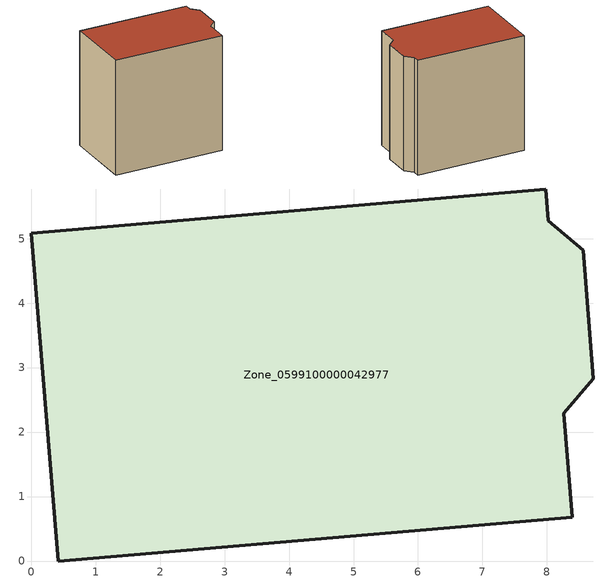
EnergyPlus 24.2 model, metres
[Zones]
Zone_0599100000042977
 floor ground (C_G): 0,5.08 7.98,5.77 8.02,5.28 8.56,4.82 8.72,2.83 8.26,2.29 8.39,0.68 0.42,0 z0
 wall outside (C_F): 0.42,0 8.39,0.68 8.26,2.29 8.72,2.83 8.56,4.82 8.02,5.28 7.98,5.77 0,5.08 0.42,0 z0:8.42
 roof outside (C_R): 7.98,5.77 0,5.08 0.42,0 8.39,0.68 8.26,2.29 8.72,2.83 8.56,4.82 8.02,5.28 z8.42
[BUILDING]
Pand.0599100000042977: North Axis=0; Terrain=City; Loads Convergence Tolerance Value=0.04; Temperature Convergence Tolerance Value=0.4; Solar Distribution=FullExterior; Maximum Number of Warmup Days=25; Minimum Number of Warmup Days=1
[Site:Location]
Rotterdam.The.Hague.AP_ZH_NLD Design_Conditions: Latitude=51.96; Longitude=4.45; Time Zone=1; Elevation=-4.5
[SITE:GROUNDTEMPERATURE:BUILDINGSURFACE]
18, 18, 18, 18, 18, 18, 18, 18, 18, 18, 18, 18
[MATERIAL] Thermal Absorptance=0.9; Solar Absorptance=0.7; Visible Absorptance=0.7
Name | Roughness | Thickness | Conductivity | Density | Specific Heat
G.TI.1946 | MediumSmooth | 0.15 | 1 | 540 | 1210
F.TI.1946 | Rough | 0.3 | 0.857143 | 1920 | 840
R.TI.1946 | MediumRough | 0.2 | 0.1 | 1500 | 1000
[CONSTRUCTION]
C_G: G.TI.1946
C_F: F.TI.1946
C_R: R.TI.1946
[ZONE]
Zone_0599100000042977: Type=1; Multiplier=1; Ceiling Height=Autocalculate; Volume=Autocalculate; Floor Area=autocalculate; Part of Total Floor Area=Yes
[ZONEINFILTRATION:DESIGNFLOWRATE]
Infil_Zone_0599100000042977: Zone or ZoneList or Space or SpaceList=Zone_0599100000042977; Schedule=AlwaysOn; Design Flow Rate Calculation Method=Flow/Area; Flow Rate per Floor Area=0.003; Constant Term Coefficient=1; Temperature Term Coefficient=0; Velocity Term Coefficient=0; Velocity Squared Term Coefficient=0
[HVACTEMPLATE:ZONE:IDEALLOADSAIRSYSTEM]
Zone_0599100000042977: Maximum Heating Supply Air Temperature=50; Minimum Cooling Supply Air Temperature=13; Maximum Heating Supply Air Humidity Ratio=0.0156; Minimum Cooling Supply Air Humidity Ratio=0.0077; Heating Limit=NoLimit; Cooling Limit=NoLimit; Dehumidification Control Type=ConstantSensibleHeatRatio; Cooling Sensible Heat Ratio=0.7; Dehumidification Setpoint=60; Humidification Control Type=None; Humidification Setpoint=30; Outdoor Air Method=None; Outdoor Air Flow Rate per Person=0.00944; Outdoor Air Flow Rate per Zone Floor Area=0; Outdoor Air Flow Rate per Zone=0; Demand Controlled Ventilation Type=None; Outdoor Air Economizer Type=NoEconomizer; Heat Recovery Type=None; Sensible Heat Recovery Effectiveness=0.7; Latent Heat Recovery Effectiveness=0.65
[ZONECONTROL:THERMOSTAT]
ThermostatControl_Zone_0599100000042977: Zone or ZoneList=Zone_0599100000042977; Control Type Schedule=DualSetpointControlType; Control 1=Thermostat_Zone_0599100000042977; Temperature Difference Between Cutout And Setpoint=0
[THERMOSTATSETPOINT:DUALSETPOINT]
Thermostat_Zone_0599100000042977: Heating Setpoint Temperature Schedule=HeatingSetpoint_Zone_0599100000042977; Cooling Setpoint Temperature Schedule=CoolingSetpoint_Zone_0599100000042977
[SCHEDULE:COMPACT]
HeatingSetpoint_Zone_0599100000042977: Through: 12/31, For: AllDays, Until: 24:00, 21
CoolingSetpoint_Zone_0599100000042977: Through: 12/31, For: AllDays, Until: 24:00, 24
DualSetpointControlType: Through: 12/31, For: AllDays, Until: 24:00, 4
AlwaysOn: Through: 12/31, For: AllDays, Until: 24:00, 1
